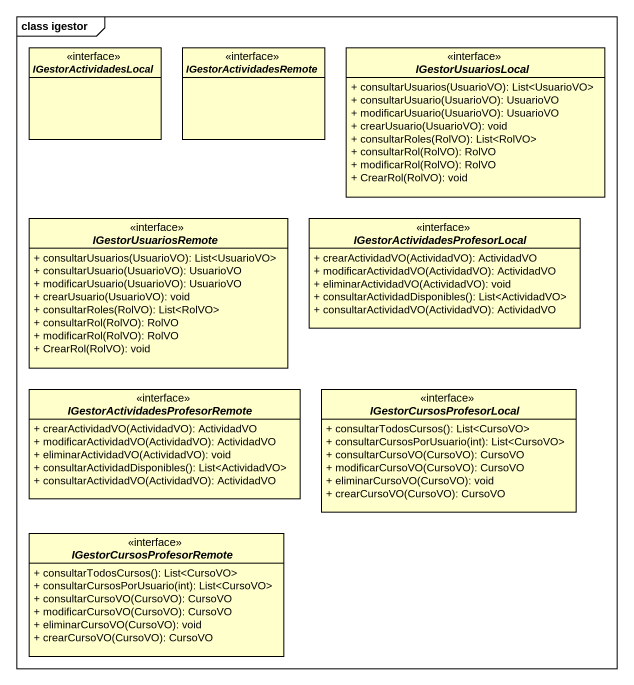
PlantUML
@startuml
mainframe class igestor
hide circle
hide empty members
skinparam classAttributeIconSize 0
interface IGestorActividadesLocal <<interface>>
interface IGestorActividadesRemote <<interface>>
interface IGestorUsuariosLocal <<interface>> {
  + consultarUsuarios(UsuarioVO): List<UsuarioVO>
  + consultarUsuario(UsuarioVO): UsuarioVO
  + modificarUsuario(UsuarioVO): UsuarioVO
  + crearUsuario(UsuarioVO): void
  + consultarRoles(RolVO): List<RolVO>
  + consultarRol(RolVO): RolVO
  + modificarRol(RolVO): RolVO
  + CrearRol(RolVO): void
}
interface IGestorUsuariosRemote <<interface>> {
  + consultarUsuarios(UsuarioVO): List<UsuarioVO>
  + consultarUsuario(UsuarioVO): UsuarioVO
  + modificarUsuario(UsuarioVO): UsuarioVO
  + crearUsuario(UsuarioVO): void
  + consultarRoles(RolVO): List<RolVO>
  + consultarRol(RolVO): RolVO
  + modificarRol(RolVO): RolVO
  + CrearRol(RolVO): void
}
interface "IGestorActividadesProfesorLocal" as IGestorActividadesProfesorLo <<interface>> {
  + crearActividadVO(ActividadVO): ActividadVO
  + modificarActividadVO(ActividadVO): ActividadVO
  + eliminarActividadVO(ActividadVO): void
  + consultarActividadDisponibles(): List<ActividadVO>
  + consultarActividadVO(ActividadVO): ActividadVO
}
interface "IGestorActividadesProfesorRemote" as IGestorActividadesProfesorRe <<interface>> {
  + crearActividadVO(ActividadVO): ActividadVO
  + modificarActividadVO(ActividadVO): ActividadVO
  + eliminarActividadVO(ActividadVO): void
  + consultarActividadDisponibles(): List<ActividadVO>
  + consultarActividadVO(ActividadVO): ActividadVO
}
interface IGestorCursosProfesorLocal <<interface>> {
  + consultarTodosCursos(): List<CursoVO>
  + consultarCursosPorUsuario(int): List<CursoVO>
  + consultarCursoVO(CursoVO): CursoVO
  + modificarCursoVO(CursoVO): CursoVO
  + eliminarCursoVO(CursoVO): void
  + crearCursoVO(CursoVO): CursoVO
}
interface IGestorCursosProfesorRemote <<interface>> {
  + consultarTodosCursos(): List<CursoVO>
  + consultarCursosPorUsuario(int): List<CursoVO>
  + consultarCursoVO(CursoVO): CursoVO
  + modificarCursoVO(CursoVO): CursoVO
  + eliminarCursoVO(CursoVO): void
  + crearCursoVO(CursoVO): CursoVO
}
@enduml
